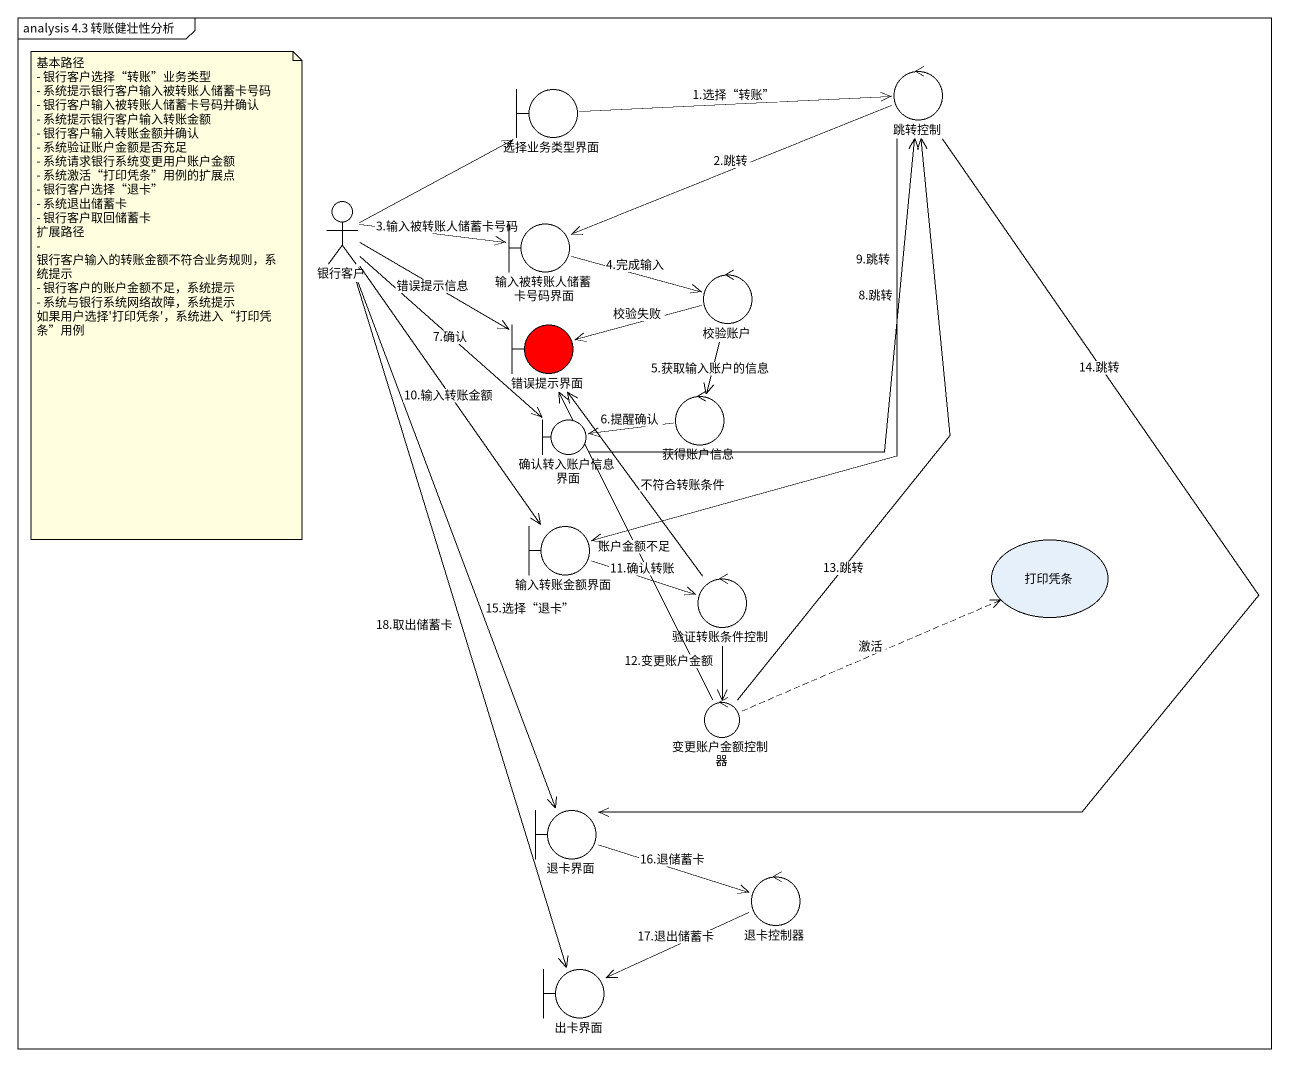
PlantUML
@startuml
mainframe analysis 4.3 转账健壮性分析
control 跳转控制
boundary 选择业务类型界面
actor 银行客户
boundary 输入被转账人储蓄卡号码界面
control 校验账户
boundary 错误提示界面 #FF0000
boundary 确认转入账户信息界面
control 获得账户信息
boundary 输入转账金额界面
control 验证转账条件控制
usecase 打印凭条
control 变更账户金额控制器
boundary 退卡界面
control 退卡控制器
boundary 出卡界面
跳转控制 -left-> 输入被转账人储蓄卡号码界面 : 2.跳转
跳转控制 --> 输入转账金额界面 : 9.跳转
跳转控制 --> 退卡界面 : 14.跳转
选择业务类型界面 -right-> 跳转控制 : 1.选择“转账”
银行客户 -up-> 选择业务类型界面
银行客户 -right-> 输入被转账人储蓄卡号码界面 : 3.输入被转账人储蓄卡号码
银行客户 -right-> 错误提示界面 : 错误提示信息
银行客户 --> 确认转入账户信息界面 : 7.确认
银行客户 --> 输入转账金额界面 : 10.输入转账金额
银行客户 --> 退卡界面 : 15.选择“退卡”
银行客户 --> 出卡界面 : 18.取出储蓄卡
输入被转账人储蓄卡号码界面 -right-> 校验账户 : 4.完成输入
校验账户 -left-> 错误提示界面 : 校验失败
校验账户 --> 获得账户信息 : 5.获取输入账户的信息
确认转入账户信息界面 -up-> 跳转控制 : 8.跳转
获得账户信息 -left-> 确认转入账户信息界面 : 6.提醒确认
输入转账金额界面 -right-> 验证转账条件控制 : 11.确认转账
验证转账条件控制 -up-> 错误提示界面 : 不符合转账条件
验证转账条件控制 --> 变更账户金额控制器 : 12.变更账户金额
变更账户金额控制器 -up-> 跳转控制 : 13.跳转
变更账户金额控制器 -up-> 错误提示界面 : 账户金额不足
变更账户金额控制器 .right.> 打印凭条 : 激活
退卡界面 -right-> 退卡控制器 : 16.退储蓄卡
退卡控制器 -left-> 出卡界面 : 17.退出储蓄卡
note as N1
  基本路径
  - 银行客户选择“转账”业务类型
  - 系统提示银行客户输入被转账人储蓄卡号码
  - 银行客户输入被转账人储蓄卡号码并确认
  - 系统提示银行客户输入转账金额
  - 银行客户输入转账金额并确认
  - 系统验证账户金额是否充足
  - 系统请求银行系统变更用户账户金额
  - 系统激活“打印凭条”用例的扩展点
  - 银行客户选择“退卡”
  - 系统退出储蓄卡
  - 银行客户取回储蓄卡
  扩展路径
  - 银行客户输入的转账金额不符合业务规则，系统提示
  - 银行客户的账户金额不足，系统提示
  - 系统与银行系统网络故障，系统提示
  如果用户选择'打印凭条'，系统进入“打印凭条”用例
end note
@enduml
